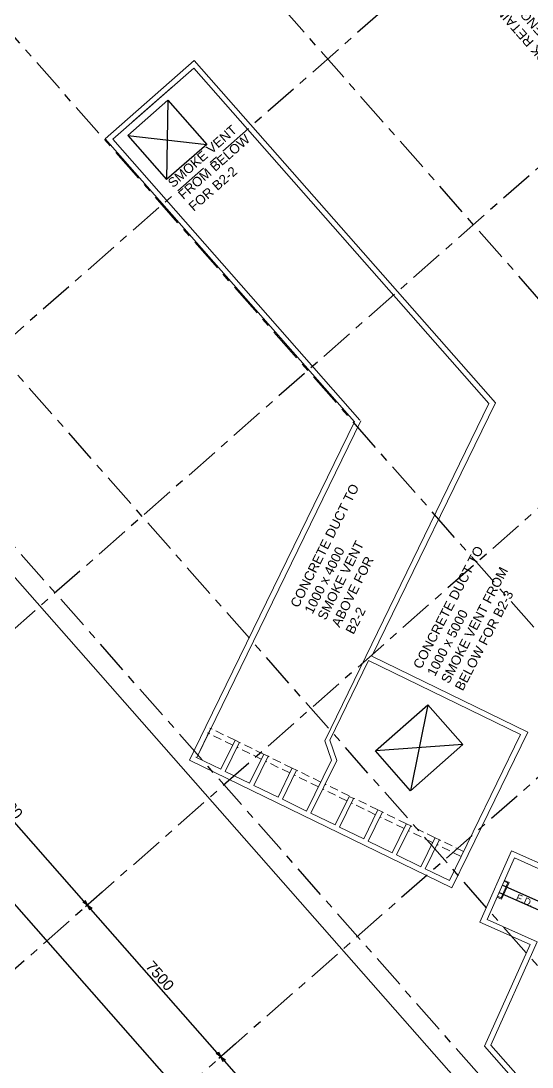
# Model space of a CAD drawing. Header units: millimetres. Extents: x 833681652 to 834427839, y 817425676 to 818089765.
# Drawn here: x 834309162 to 834328148, y 817932271 to 817971130 of the extents above; entities that cross this region are included whole.
import ezdxf

# ---------------------------------------------------------------- set-up
doc = ezdxf.new("R2010")
doc.units = ezdxf.units.MM
doc.header["$LTSCALE"] = 100
doc.linetypes.add('Grid Line', pattern=[22.225, 12.7, -3.175, 3.175, -3.175])
doc.linetypes.add('HIDDEN2', pattern=[4.7625, 3.175, -1.5875])
for name, color, linetype, lineweight in [('A-WALL', 7, 'Continuous', 9), ('Cat ladder', 1, 'Continuous', 0), ('DLN040__', 3, 'Continuous', 0)]:
    doc.layers.add(name, color=color, linetype=linetype, lineweight=lineweight)
for name, color, linetype in [('DLN020__', 6, 'Continuous'), ('DLN030_1', 1, 'Continuous'), ('DLN043__Room Name', 7, 'Continuous'), ('DLN220__', 7, 'Continuous'), ('DLN270__', 3, 'Continuous'), ('DLN280__', 3, 'Continuous'), ('DLN810__', 1, 'Continuous')]:
    doc.layers.add(name, color=color, linetype=linetype)
doc.styles.get("Standard").update_dxf_attribs({"font": 'swiss.ttf'})
doc.styles.add('Swis721tBT', font='swissl.ttf')
doc.dimstyles.new('INTDIM', dxfattribs={"dimtxt": 200, "dimasz": 125, "dimexe": 100, "dimexo": 150, "dimgap": 80, "dimtad": 1, "dimdec": 0, "dimzin": 9, "dimdsep": 46, "dimtxsty": 'Swis721tBT', "dimblk": 'OPEN30', "dimcen": -125, "dimclrd": 256, "dimclre": 256, "dimclrt": 2, "dimaunit": 1, "dimadec": 1, "dimazin": 0, "dimtfac": 0.444444, "dimtdec": 0, "dimtix": 1, "dimtmove": 2, "dimatfit": 3, "dimldrblk": 'OPEN30', "dimfxl": 0, "dimtolj": 1, "dimlwd": -1, "dimlwe": -1, "dimarcsym": 0})

# ---------------------------------------------------------------- blocks, each defined once
blk = doc.blocks.new('_Open30')
at = {"color": 0, "linetype": 'ByBlock', "lineweight": -2}
for p, q in [((-1, 0.27), (0, 0)), ((0, 0), (-1, -0.27)), ((0, 0), (-1, 0))]:
    blk.add_line(p, q, dxfattribs=at)
blk = doc.blocks.new('*D191')
at = {"layer": 'Defpoints', "color": 0}
for p in [(834269252, 817985710), (834268110, 817984705), (834325540, 817921752)]:
    blk.add_point(p, dxfattribs=at)
at = {"layer": 'DLN030_1', "linetype": 'Continuous'}
for p, q in [((834269139, 817985611), (834268035, 817984639)), ((834324266, 817920897), (834268242, 817984555)), ((834325427, 817921653), (834324323, 817920681))]:
    blk.add_line(p, q, dxfattribs=at)
at = {"layer": 'DLN030_1', "xscale": 200, "yscale": 200, "zscale": 200}
for p, rotation in [((834268110, 817984705), 131.3502646798603), ((834324398, 817920747), 311.3502646798603)]:
    blk.add_blockref('_Open30', p, dxfattribs=dict(at, rotation=rotation))
at = {"layer": 'DLN030_1', "color": 2, "insert": (834295349, 817953322), "char_height": 400, "attachment_point": 5, "rotation": 311.3503, "style": 'Swis721tBT'}
blk.add_mtext('\\A1;85200', dxfattribs=at)
blk = doc.blocks.new('*D193')
at = {"layer": 'Defpoints', "color": 0}
for p in [(834317244, 817933233), (834316587, 817932656), (834322661, 817927078)]:
    blk.add_point(p, dxfattribs=at)
at = {"layer": 'DLN030_1', "linetype": 'Continuous'}
for p, q in [((834317131, 817933134), (834316512, 817932590)), ((834321872, 817926650), (834316719, 817932506)), ((834322548, 817926979), (834321930, 817926434))]:
    blk.add_line(p, q, dxfattribs=at)
at = {"layer": 'DLN030_1', "xscale": 200, "yscale": 200, "zscale": 200}
for p, rotation in [((834316587, 817932656), 131.3502646798603), ((834322005, 817926500), 311.3502646798603)]:
    blk.add_blockref('_Open30', p, dxfattribs=dict(at, rotation=rotation))
at = {"layer": 'DLN030_1', "color": 2, "insert": (834319510, 817929767), "char_height": 400, "attachment_point": 5, "rotation": 311.3503, "style": 'Swis721tBT'}
blk.add_mtext('\\A1;8200', dxfattribs=at)
blk = doc.blocks.new('*D194')
at = {"layer": 'Defpoints', "color": 0}
for p in [(834312289, 817938864), (834311632, 817938286), (834317244, 817933233)]:
    blk.add_point(p, dxfattribs=at)
at = {"layer": 'DLN030_1', "linetype": 'Continuous'}
for p, q in [((834312176, 817938764), (834311557, 817938220)), ((834316455, 817932806), (834311764, 817938136)), ((834317131, 817933134), (834316512, 817932590))]:
    blk.add_line(p, q, dxfattribs=at)
at = {"layer": 'DLN030_1', "xscale": 200, "yscale": 200, "zscale": 200}
for p, rotation in [((834311632, 817938286), 131.3502646798603), ((834316587, 817932656), 311.3502646798603)]:
    blk.add_blockref('_Open30', p, dxfattribs=dict(at, rotation=rotation))
at = {"layer": 'DLN030_1', "color": 2, "insert": (834314324, 817935659), "char_height": 400, "attachment_point": 5, "rotation": 311.3503, "style": 'Swis721tBT'}
blk.add_mtext('\\A1;7500', dxfattribs=at)
blk = doc.blocks.new('*D195')
at = {"layer": 'Defpoints', "color": 0}
for p in [(834306012, 817945995), (834305356, 817945417), (834312289, 817938864)]:
    blk.add_point(p, dxfattribs=at)
at = {"layer": 'DLN030_1', "linetype": 'Continuous'}
for p, q in [((834305900, 817945896), (834305281, 817945351)), ((834311500, 817938436), (834305488, 817945267)), ((834312176, 817938764), (834311557, 817938220))]:
    blk.add_line(p, q, dxfattribs=at)
at = {"layer": 'DLN030_1', "xscale": 200, "yscale": 200, "zscale": 200}
for p, rotation in [((834305356, 817945417), 131.3502646798603), ((834311632, 817938286), 311.3502646798603)]:
    blk.add_blockref('_Open30', p, dxfattribs=dict(at, rotation=rotation))
at = {"layer": 'DLN030_1', "color": 2, "insert": (834308708, 817942040), "char_height": 400, "attachment_point": 5, "rotation": 311.3503, "style": 'Swis721tBT'}
blk.add_mtext('\\A1;9500', dxfattribs=at)

msp = doc.modelspace()

# ---------------------------------------------------------------- linework, layer by layer
at = {"layer": 'A-WALL', "color": 3}
for p, q in [((834312295.9, 817966751.7, -0.1), (834315598.9, 817969658.6, -0.1)), ((834312578.1, 817966733.7, -0.1), (834315580.9, 817969376.3, -0.1)), ((834315580.9, 817969376.3, -0.1), (834326546.8, 817956916.2, 0)), ((834315598.9, 817969658.6, -0.1), (834326785, 817956948.2, 0)), ((834312295.9, 817966751.7, -0.1), (834321546, 817956241.1, 0)), ((834312578.1, 817966733.7, -0.1), (834321755.5, 817956305.8)), ((834320446.8, 817944394.9), (834326546.8, 817956916.2)), ((834322200.1, 817947537.2), (834326785, 817956948.2)), ((834315692.2, 817943768.5), (834321784.1, 817956273.2)), ((834316029.2, 817944917), (834321546, 817956241.1)), ((834320632, 817944409.9), (834322076.5, 817947375)), ((834327722.2, 817944624.5, -0.1), (834322076.5, 817947375, -0.1)), ((834327989.6, 817944716.7, -0.1), (834322200.1, 817947537.2)), ((834315424.8, 817943676.3), (834316029.2, 817944917)), ((834315692.2, 817943768.5), (834316209, 817944829.4)), ((834327722.2, 817944624.5, -0.1), (834325077.7, 817939196.2, -0.1)), ((834325774.3, 817940169.4, -0.1), (834327989.6, 817944716.7, -0.1)), ((834316591.2, 817943330.6), (834317116.8, 817944409.4)), ((834317269.8, 817944312.6), (834316753, 817943251.8)), ((834317116.8, 817944409.4), (834317278.6, 817944330.5)), ((834320446.8, 817944394.9), (834320695.7, 817943673)), ((834320632, 817944409.9), (834320890.2, 817943661.2)), ((834325169.9, 817938928.8), (834315424.8, 817943676.3)), ((834315656.2, 817943786.1), (834316591.2, 817943330.6)), ((834317652, 817942813.8), (834318168.8, 817943874.6)), ((834318330.6, 817943795.8), (834317813.8, 817942735)), ((834318177.6, 817943892.6), (834318339.4, 817943813.7)), ((834319773.6, 817941780.2), (834320695.7, 817943673)), ((834318712.8, 817942297), (834319229.6, 817943357.8)), ((834319238.4, 817943375.8), (834319400.2, 817943296.9)), ((834319935.4, 817941701.4), (834320890.2, 817943661.2)), ((834316753, 817943251.8), (834317652, 817942813.8)), ((834319391.4, 817943279), (834318874.6, 817942218.2)), ((834317813.8, 817942735), (834318712.8, 817942297)), ((834318874.6, 817942218.2), (834319773.6, 817941780.2)), ((834320834.4, 817941263.4), (834321351.2, 817942324.2)), ((834320996.3, 817941184.6), (834321513.1, 817942245.4)), ((834321351.2, 817942324.2), (834321513.1, 817942245.4)), ((834322412, 817941807.4), (834321895.3, 817940746.6)), ((834322057.1, 817940667.8), (834322573.9, 817941728.6)), ((834322420.8, 817941825.4), (834322582.6, 817941746.6)), ((834319935.4, 817941701.4), (834320834.4, 817941263.4)), ((834321895.3, 817940746.6), (834320996.3, 817941184.6)), ((834323472.9, 817941290.6), (834322956.1, 817940229.8)), ((834323117.9, 817940151), (834323634.7, 817941211.8)), ((834323481.6, 817941308.6), (834323643.4, 817941229.8)), ((834322956.1, 817940229.8), (834322057.1, 817940667.8)), ((834324533.7, 817940773.8), (834324016.9, 817939713)), ((834324178.7, 817939634.2), (834324695.5, 817940695)), ((834324542.4, 817940791.8), (834324704.2, 817940713)), ((834326210.2, 817937652.4, -0.1), (834327388.7, 817940302.1, -0.1)), ((834327388.7, 817940302.1, -0.1), (834329252.3, 817939473.3, -0.1)), ((834324016.9, 817939713), (834323117.9, 817940151)), ((834325169.9, 817938928.8), (834325774.3, 817940169.4)), ((834326474.3, 817937753.9, -0.1), (834327490.2, 817940038.1, -0.1)), ((834327490.2, 817940038.1, -0.1), (834330193.7, 817938835.7, -0.1)), ((834325077.7, 817939196.2), (834324178.7, 817939634.2)), ((834328073.8, 817936823.5, -0.1), (834326210.2, 817937652.4, -0.1)), ((834328338.6, 817936925.3, -0.1), (834326474.3, 817937753.9, -0.1)), ((834328073.8, 817936823.5, -0.1), (834326383.3, 817933050.2, -0.1)), ((834328338.6, 817936925.3, -0.1), (834326618.4, 817933085.8, -0.1)), ((834331915.7, 817926763.9, -0.1), (834326383.3, 817933050.2, -0.1)), ((834326618.4, 817933085.8, -0.1), (834331933.7, 817927046.2, -0.1))]:
    msp.add_line(p, q, dxfattribs=at)
at = {"layer": 'A-WALL'}
msp.add_line((834313336.3, 817967400.9, -0.1), (834314822.7, 817968709, -0.1), dxfattribs=at)
at = {"layer": 'A-WALL', "linetype": 'HIDDEN2'}
for p, q in [((834317116.8, 817944409.4), (834316181.8, 817944864.9)), ((834317029.2, 817944229.6), (834316094.2, 817944685.1)), ((834318090, 817943712.8), (834317191, 817944150.7)), ((834318177.6, 817943892.6), (834317278.6, 817944330.5)), ((834319238.4, 817943375.8), (834318339.4, 817943813.7)), ((834319150.8, 817943196), (834318251.8, 817943633.9)), ((834320299.2, 817942859), (834319400.2, 817943296.9)), ((834320211.6, 817942679.2), (834319312.6, 817943117.1)), ((834321272.4, 817942162.4), (834320373.4, 817942600.4)), ((834321360, 817942342.2), (834320461, 817942780.2)), ((834322420.8, 817941825.4), (834321521.8, 817942263.4)), ((834322333.2, 817941645.6), (834321434.2, 817942083.6)), ((834323481.6, 817941308.6), (834322582.6, 817941746.6)), ((834323394, 817941128.8), (834322495, 817941566.8)), ((834324454.8, 817940612), (834323555.8, 817941050)), ((834324542.4, 817940791.8), (834323643.4, 817941229.8)), ((834325603.2, 817940275), (834324704.2, 817940713)), ((834325515.6, 817940095.2), (834324616.7, 817940533.2))]:
    msp.add_line(p, q, dxfattribs=at)
at = {"layer": 'Cat ladder'}
for p, q in [((834326996, 817938561.7, -0.1), (834327241.2, 817939109.3, -0.1)), ((834327016.2, 817938508.8, -0.1), (834327294, 817939129.5, -0.1))]:
    msp.add_line(p, q, dxfattribs=at)
at = {"layer": 'Cat ladder', "elevation": -0.1}
for points in [[(834327104.2, 817939170.6), (834327241.2, 817939109.3)], [(834327120.6, 817939207.1), (834327294, 817939129.5)], [(834326859.1, 817938623), (834326996, 817938561.7)], [(834326842.8, 817938586.5), (834327016.2, 817938508.8)]]:
    msp.add_lwpolyline(points, dxfattribs=at)
at = {"layer": 'DLN020__', "linetype": 'Grid Line'}
for p, q in [((834347579.4, 817939011.5), (834283814.7, 818011465.1)), ((834341423.8, 817933594.1), (834277659.1, 818006047.7)), ((834360993.7, 818005306.2), (834291655.9, 817944283.7)), ((834335268.2, 817928176.7), (834271503.5, 818000630.2)), ((834366411.1, 817999150.6), (834297073.2, 817938128)), ((834332040.2, 817925335.8), (834268275.5, 817997789.4)), ((834372687.4, 817992019.1), (834303349.5, 817930996.4)), ((834377642.3, 817986389), (834308304.5, 817925366.3))]:
    msp.add_line(p, q, dxfattribs=at)
at = {"layer": 'DLN220__', "color": 4, "linetype": 'Continuous', "ltscale": 0.2}
for p, q in [((834313134.9, 817966872.6), (834314621.3, 817968180.7)), ((834314621.3, 817968180.7), (834314575.2, 817965236.1)), ((834314621.3, 817968180.7), (834316061.5, 817966544.2)), ((834313134.9, 817966872.6), (834314575.2, 817965236.1)), ((834313134.9, 817966872.6), (834316061.5, 817966544.2)), ((834316061.5, 817966544.2), (834314575.2, 817965236.1))]:
    msp.add_line(p, q, dxfattribs=at)
at = {"layer": 'DLN270__', "color": 251, "linetype": 'Continuous', "lineweight": 18}
msp.add_line((834330912.9, 817925481.5), (834273600.6, 817990603.5), dxfattribs=at)
at = {"layer": 'DLN280__', "color": 4, "linetype": 'Continuous', "ltscale": 0.2}
for p, q in [((834324280.7, 817945732, 0), (834323628.3, 817942537.9, 0)), ((834325580, 817944255.7, 0), (834322329, 817944014.3, 0))]:
    msp.add_line(p, q, dxfattribs=at)
at = {"layer": 'DLN280__', "color": 4, "linetype": 'Continuous', "ltscale": 0.2, "elevation": 0}
msp.add_lwpolyline([(834323628.3, 817942537.9), (834322329, 817944014.3), (834324280.7, 817945732), (834325580, 817944255.7)], close=True, dxfattribs=at)
at = {"layer": 'DLN810__'}
for p, q in [((834327043.2, 817939033.1, -0.1), (834337276.7, 817934481.6, -0.1)), ((834326921.3, 817938758.9, -0.1), (834337154.8, 817934207.5, -0.1))]:
    msp.add_line(p, q, dxfattribs=at)

# ---------------------------------------------------------------- texts
at = {"layer": 'DLN040__', "insert": (834330195.6, 817967602.3), "char_height": 350, "width": 8442.497, "attachment_point": 1, "rotation": 131.35026}
msp.add_mtext('500MM THICK RETAINING WALL TO STRUCTURAL ENGINEERS DETAILS', dxfattribs=at)
at = {"layer": 'DLN040__', "insert": (834314579.8, 817965176.2), "char_height": 350, "attachment_point": 1, "rotation": 41.35026}
msp.add_mtext_dynamic_manual_height_columns('{\\C7;SMOKE VENT FROM BELOW FOR B2-2}', width=3668.115, gutter_width=1, heights=[0], dxfattribs=at)
at = {"layer": 'DLN043__Room Name', "char_height": 350, "attachment_point": 1}
for s, width, insert, rotation in [('CONCRETE DUCT TO', 5279.044, (834319151.7, 817949462.8, -0.1), 63.29986), ('SMOKE VENT ABOVE FOR B2-2', 3671.84, (834320160.5, 817948999.3, -0.1), 63.29986), ('1000 x 4000', 3023.55, (834319675.8, 817949231.8, -0.1), 63.29986), ('CONCRETE DUCT TO 1000 x 5000\\PSMOKE VENT {\\C7;FROM BELOW} FOR B2-3', 5834.24, (834323710.3, 817947189.9, -0.1), 62.44181)]:
    msp.add_mtext_dynamic_manual_height_columns(s, width=width, gutter_width=1, heights=[0], dxfattribs=dict(at, insert=insert, rotation=rotation))
at = {"layer": 'DLN810__', "color": 6, "insert": (834327624, 817938708.8, -0.1), "char_height": 250, "attachment_point": 1, "rotation": 336.91186}
msp.add_mtext_dynamic_manual_height_columns('F.D.', width=4603.783, gutter_width=1, heights=[0], dxfattribs=at)

# ---------------------------------------------------------------- dimensions: what is measured, and where the dimension line sits
at = {"layer": 'DLN030_1'}
dim = msp.add_linear_dim(base=(834268109.8, 817984705.4), p1=(834325539.8, 817921751.9), p2=(834269251.5, 817985710.2), angle=131.35026, dimstyle='INTDIM', override={"dimtxt": 400, "dimasz": 200, "dimarcsym": 2}, dxfattribs=at)
dim.commit()
dim.dimension.update_dxf_attribs({"geometry": '*D191', "text_midpoint": (834295348.8, 817953322.5), "dimtype": 160})
for base, p1, p2, picture, middle in [((834305356, 817945417.4), (834312288.6, 817938863.5), (834306012.3, 817945995), '*D195', (834308708.5, 817942040.3)), ((834311632.2, 817938285.9), (834317243.6, 817933233.4), (834312288.6, 817938863.5), '*D194', (834314324.1, 817935659.5)), ((834316587.2, 817932655.7), (834322661, 817927077.8), (834317243.6, 817933233.4), '*D193', (834319510.3, 817929766.6))]:
    dim = msp.add_linear_dim(base=base, p1=p1, p2=p2, angle=131.35026, dimstyle='INTDIM', override={"dimtxt": 400, "dimasz": 200, "dimarcsym": 2}, dxfattribs=at)
    dim.commit()
    dim.dimension.update_dxf_attribs({"geometry": picture, "text_midpoint": middle})

doc.saveas('drawing.dxf')
